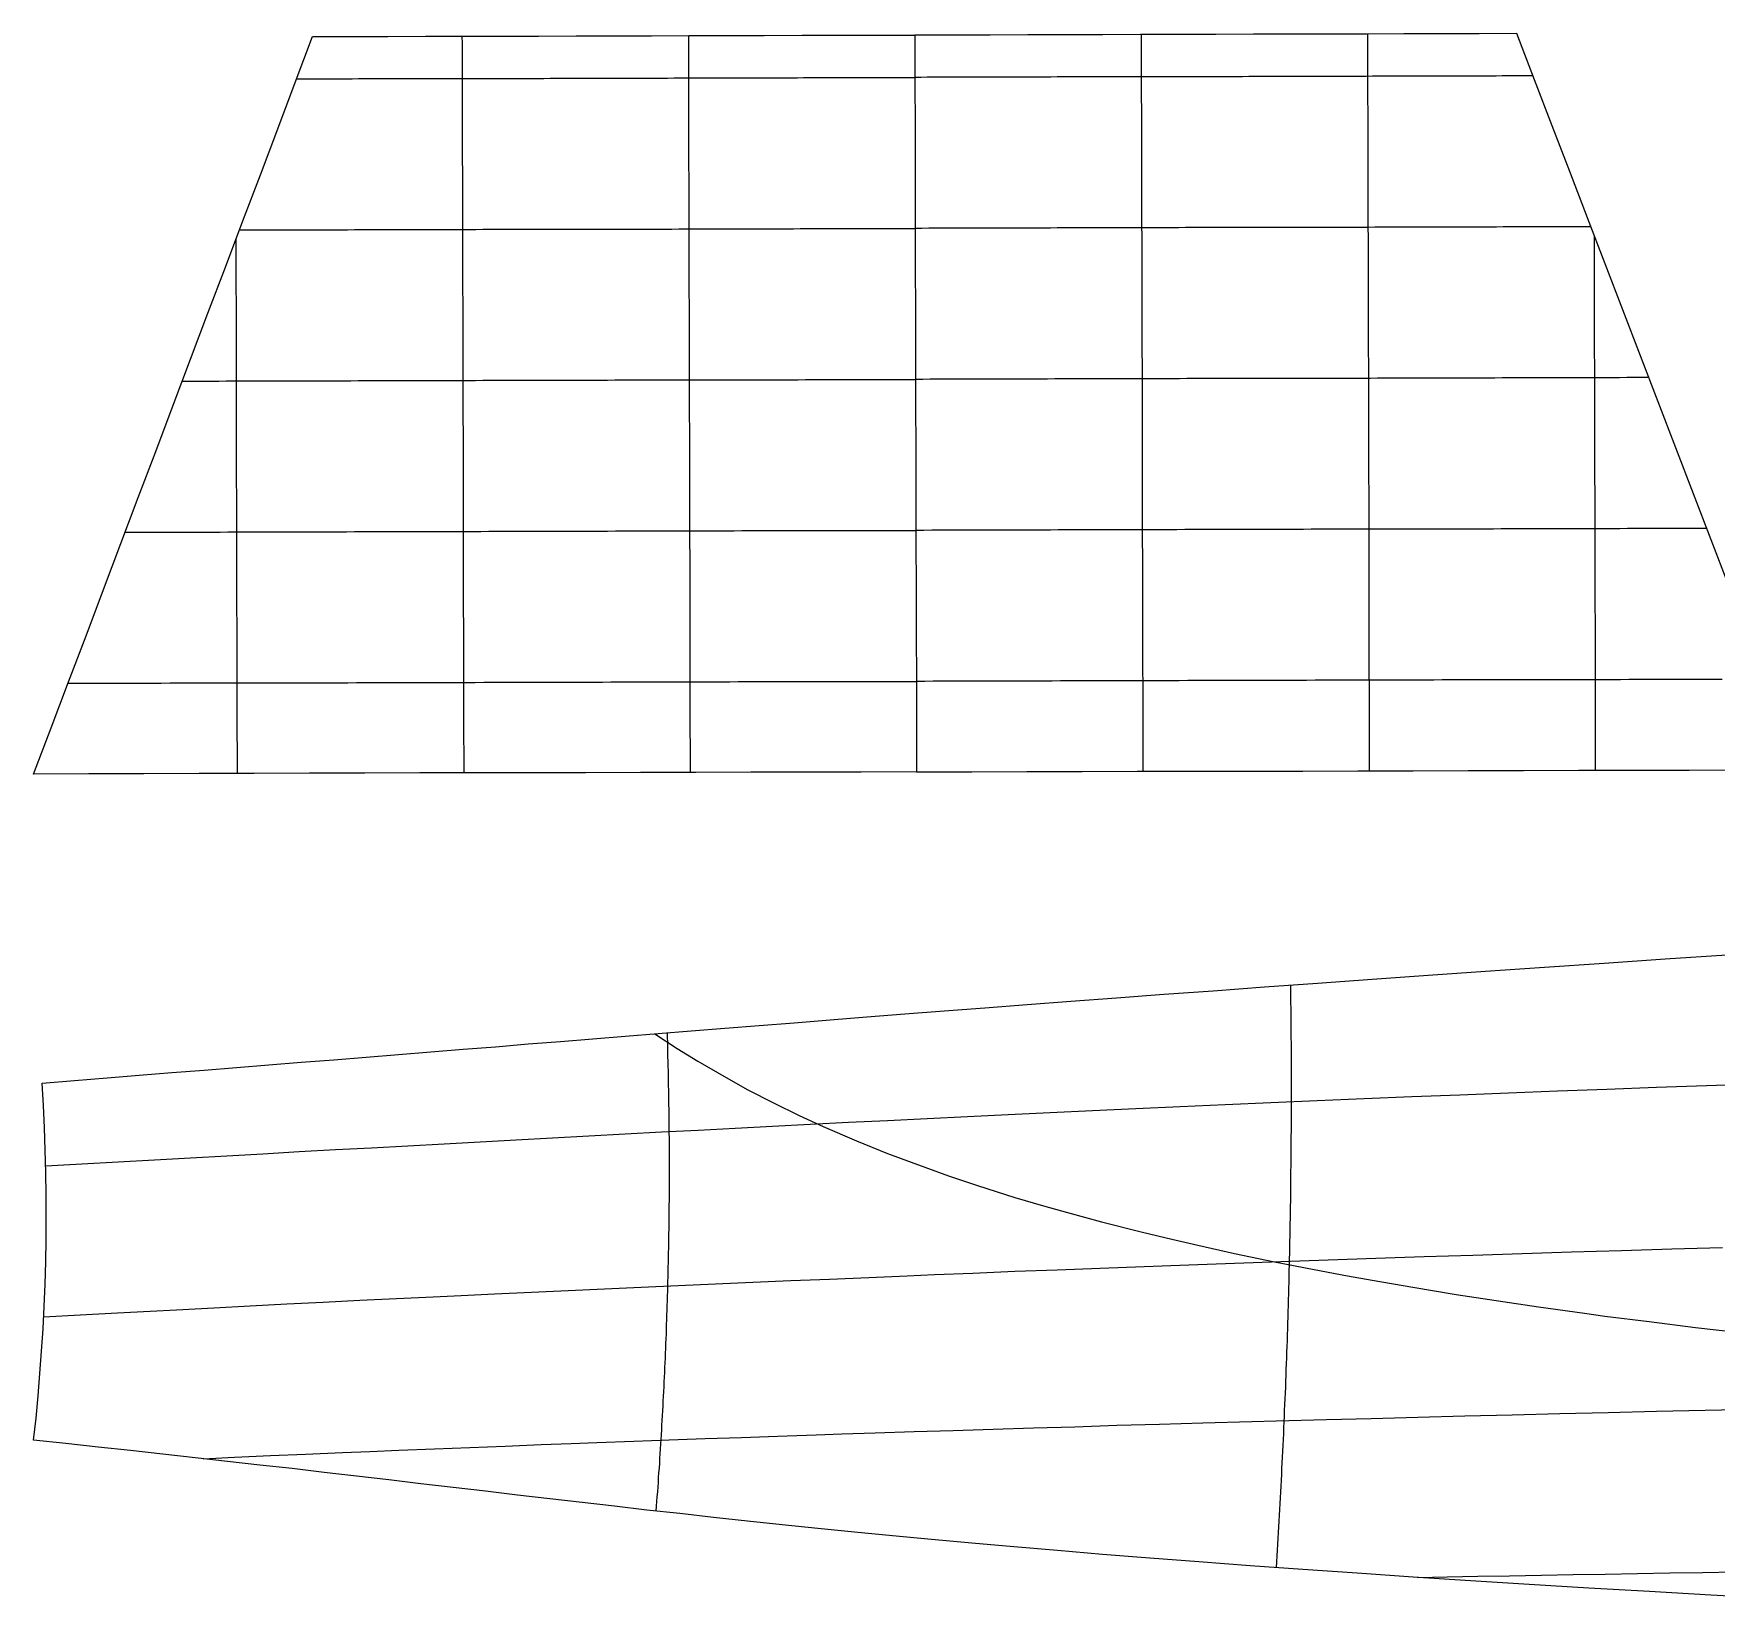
# Model space of a CAD drawing. Extents: x 0 to 10.8, y -3.3 to 3.4.
# Drawn here: x 0 to 1.115, y -3.232 to -2.196 of the extents above; entities that cross this region are included whole.
import ezdxf

# ---------------------------------------------------------------- set-up
doc = ezdxf.new("R2010")
doc.units = 0
doc.header["$MEASUREMENT"] = 0
for name, color, linetype in [('buttocks', 7, 'Continuous'), ('stations', 7, 'Continuous'), ('waterlines', 7, 'Continuous'), ('Стенка кокпита', 7, 'Continuous'), ('Шп.1', 7, 'Continuous')]:
    doc.layers.add(name, color=color, linetype=linetype)

msp = doc.modelspace()

# ---------------------------------------------------------------- linework, layer by layer
at = {"layer": 'buttocks', "color": 135}
for points in [[(0.8838, -2.1963), (0.8838, -2.1975), (0.8838, -2.1997), (0.8839, -2.2032), (0.8839, -2.208), (0.8839, -2.2134), (0.8839, -2.2193), (0.8839, -2.2252), (0.8839, -2.2308), (0.8839, -2.236), (0.8839, -2.2411), (0.884, -2.2461), (0.884, -2.2513), (0.884, -2.2567), (0.884, -2.2625), (0.884, -2.2685), (0.884, -2.2743), (0.884, -2.2797), (0.884, -2.2844), (0.8841, -2.288), (0.8841, -2.2905), (0.8841, -2.2927), (0.8841, -2.2955), (0.8841, -2.2991), (0.8841, -2.3036), (0.8841, -2.3086), (0.8841, -2.314), (0.8841, -2.3195), (0.8841, -2.3249), (0.8842, -2.3303), (0.8842, -2.3355), (0.8842, -2.3407), (0.8842, -2.3458), (0.8842, -2.3507), (0.8842, -2.3556), (0.8842, -2.3605), (0.8842, -2.3656), (0.8843, -2.3709), (0.8843, -2.3767), (0.8843, -2.3829), (0.8843, -2.3895), (0.8843, -2.3958), (0.8843, -2.4014), (0.8843, -2.4059), (0.8843, -2.4085), (0.8843, -2.4095), (0.8844, -2.4115), (0.8844, -2.4155), (0.8844, -2.4208), (0.8844, -2.427), (0.8844, -2.4336), (0.8844, -2.4401), (0.8844, -2.4462), (0.8844, -2.4517), (0.8845, -2.4569), (0.8845, -2.4618), (0.8845, -2.4667), (0.8845, -2.4715), (0.8845, -2.4765), (0.8845, -2.4817), (0.8845, -2.4869), (0.8845, -2.4922), (0.8846, -2.4976), (0.8846, -2.5031), (0.8846, -2.5086), (0.8846, -2.5141), (0.8846, -2.5194), (0.8846, -2.5246), (0.8846, -2.5295), (0.8846, -2.5341), (0.8847, -2.5383), (0.8847, -2.5422), (0.8847, -2.5459), (0.8847, -2.5493), (0.8847, -2.5525), (0.8847, -2.5559), (0.8847, -2.5594), (0.8847, -2.5635), (0.8847, -2.5681), (0.8847, -2.5732), (0.8847, -2.5786), (0.8848, -2.5842), (0.8848, -2.5898), (0.8848, -2.5953), (0.8848, -2.6007), (0.8848, -2.606), (0.8848, -2.6111), (0.8848, -2.6163), (0.8848, -2.6214), (0.8849, -2.6266), (0.8849, -2.6318), (0.8849, -2.637), (0.8849, -2.6423), (0.8849, -2.6476), (0.8849, -2.6528), (0.8849, -2.6581), (0.8849, -2.6633), (0.885, -2.6686), (0.885, -2.6738), (0.885, -2.679), (0.885, -2.6843)], [(0.2838, -2.1977), (0.2838, -2.1989), (0.2839, -2.2011), (0.2839, -2.2047), (0.2839, -2.2094), (0.2839, -2.2149), (0.2839, -2.2207), (0.2839, -2.2266), (0.2839, -2.2322), (0.2839, -2.2374), (0.2839, -2.2425), (0.284, -2.2475), (0.284, -2.2527), (0.284, -2.2581), (0.284, -2.2639), (0.284, -2.2699), (0.284, -2.2757), (0.284, -2.2811), (0.2841, -2.2858), (0.2841, -2.2894), (0.2841, -2.292), (0.2841, -2.2942), (0.2841, -2.2969), (0.2841, -2.3006), (0.2841, -2.305), (0.2841, -2.3101), (0.2841, -2.3154), (0.2841, -2.3209), (0.2841, -2.3263), (0.2842, -2.3317), (0.2842, -2.337), (0.2842, -2.3421), (0.2842, -2.3472), (0.2842, -2.3521), (0.2842, -2.357), (0.2842, -2.3619), (0.2842, -2.367), (0.2843, -2.3723), (0.2843, -2.3781), (0.2843, -2.3844), (0.2843, -2.3909), (0.2843, -2.3972), (0.2843, -2.4029), (0.2843, -2.4073), (0.2843, -2.41), (0.2843, -2.411), (0.2844, -2.413), (0.2844, -2.4169), (0.2844, -2.4222), (0.2844, -2.4284), (0.2844, -2.435), (0.2844, -2.4416), (0.2844, -2.4476), (0.2844, -2.4531), (0.2845, -2.4583), (0.2845, -2.4632), (0.2845, -2.4681), (0.2845, -2.473), (0.2845, -2.478), (0.2845, -2.4831), (0.2845, -2.4883), (0.2845, -2.4936), (0.2846, -2.4991), (0.2846, -2.5045), (0.2846, -2.51), (0.2846, -2.5155), (0.2846, -2.5208), (0.2846, -2.526), (0.2846, -2.5309), (0.2846, -2.5355), (0.2847, -2.5397), (0.2847, -2.5436), (0.2847, -2.5473), (0.2847, -2.5507), (0.2847, -2.554), (0.2847, -2.5573), (0.2847, -2.5609), (0.2847, -2.5649), (0.2847, -2.5695), (0.2847, -2.5746), (0.2847, -2.58), (0.2848, -2.5856), (0.2848, -2.5912), (0.2848, -2.5967), (0.2848, -2.6021), (0.2848, -2.6074), (0.2848, -2.6126), (0.2848, -2.6177), (0.2848, -2.6229), (0.2849, -2.628), (0.2849, -2.6332), (0.2849, -2.6385), (0.2849, -2.6437), (0.2849, -2.649), (0.2849, -2.6542), (0.2849, -2.6595), (0.2849, -2.6647), (0.285, -2.67), (0.285, -2.6752), (0.285, -2.6805), (0.285, -2.6857)], [(0.4338, -2.1973), (0.4338, -2.1985), (0.4338, -2.2005), (0.4339, -2.2037), (0.4339, -2.208), (0.4339, -2.2131), (0.4339, -2.2187), (0.4339, -2.2244), (0.4339, -2.23), (0.4339, -2.2353), (0.4339, -2.2403), (0.434, -2.2453), (0.434, -2.2501), (0.434, -2.2549), (0.434, -2.2598), (0.434, -2.2647), (0.434, -2.2697), (0.434, -2.2747), (0.434, -2.2798), (0.434, -2.2848), (0.4341, -2.2898), (0.4341, -2.2948), (0.4341, -2.2998), (0.4341, -2.3048), (0.4341, -2.3098), (0.4341, -2.3148), (0.4341, -2.3199), (0.4341, -2.325), (0.4342, -2.3301), (0.4342, -2.3351), (0.4342, -2.3401), (0.4342, -2.3451), (0.4342, -2.3499), (0.4342, -2.3546), (0.4342, -2.3593), (0.4342, -2.364), (0.4342, -2.369), (0.4343, -2.3742), (0.4343, -2.3799), (0.4343, -2.386), (0.4343, -2.3922), (0.4343, -2.3982), (0.4343, -2.4034), (0.4343, -2.4074), (0.4343, -2.4097), (0.4343, -2.4106), (0.4344, -2.4126), (0.4344, -2.4163), (0.4344, -2.4213), (0.4344, -2.4272), (0.4344, -2.4335), (0.4344, -2.4398), (0.4344, -2.4456), (0.4344, -2.451), (0.4345, -2.4561), (0.4345, -2.4609), (0.4345, -2.4655), (0.4345, -2.4702), (0.4345, -2.4749), (0.4345, -2.4798), (0.4345, -2.4848), (0.4345, -2.4899), (0.4345, -2.495), (0.4346, -2.5001), (0.4346, -2.5051), (0.4346, -2.5102), (0.4346, -2.5152), (0.4346, -2.5202), (0.4346, -2.5252), (0.4346, -2.5302), (0.4346, -2.5351), (0.4347, -2.5401), (0.4347, -2.5451), (0.4347, -2.5501), (0.4347, -2.5552), (0.4347, -2.5602), (0.4347, -2.5652), (0.4347, -2.5702), (0.4347, -2.5752), (0.4347, -2.5802), (0.4348, -2.5852), (0.4348, -2.5902), (0.4348, -2.5952), (0.4348, -2.6002), (0.4348, -2.6052), (0.4348, -2.6102), (0.4348, -2.6152), (0.4348, -2.6202), (0.4349, -2.6253), (0.4349, -2.6303), (0.4349, -2.6353), (0.4349, -2.6403), (0.4349, -2.6453), (0.4349, -2.6503), (0.4349, -2.6553), (0.4349, -2.6603), (0.435, -2.6653), (0.435, -2.6703), (0.435, -2.6753), (0.435, -2.6803), (0.435, -2.6853)], [(0.7338, -2.1966), (0.7338, -2.1978), (0.7338, -2.1998), (0.7339, -2.203), (0.7339, -2.2073), (0.7339, -2.2124), (0.7339, -2.218), (0.7339, -2.2237), (0.7339, -2.2292), (0.7339, -2.2346), (0.7339, -2.2396), (0.734, -2.2446), (0.734, -2.2494), (0.734, -2.2542), (0.734, -2.2591), (0.734, -2.264), (0.734, -2.269), (0.734, -2.274), (0.734, -2.279), (0.734, -2.2841), (0.7341, -2.2891), (0.7341, -2.2941), (0.7341, -2.2991), (0.7341, -2.3041), (0.7341, -2.3091), (0.7341, -2.3141), (0.7341, -2.3192), (0.7341, -2.3242), (0.7342, -2.3293), (0.7342, -2.3344), (0.7342, -2.3394), (0.7342, -2.3444), (0.7342, -2.3492), (0.7342, -2.3539), (0.7342, -2.3586), (0.7342, -2.3633), (0.7342, -2.3683), (0.7343, -2.3735), (0.7343, -2.3792), (0.7343, -2.3853), (0.7343, -2.3915), (0.7343, -2.3975), (0.7343, -2.4026), (0.7343, -2.4067), (0.7343, -2.409), (0.7343, -2.4099), (0.7344, -2.4119), (0.7344, -2.4156), (0.7344, -2.4206), (0.7344, -2.4265), (0.7344, -2.4328), (0.7344, -2.4391), (0.7344, -2.4449), (0.7344, -2.4503), (0.7345, -2.4553), (0.7345, -2.4601), (0.7345, -2.4648), (0.7345, -2.4695), (0.7345, -2.4742), (0.7345, -2.4791), (0.7345, -2.4841), (0.7345, -2.4892), (0.7345, -2.4943), (0.7346, -2.4994), (0.7346, -2.5044), (0.7346, -2.5095), (0.7346, -2.5145), (0.7346, -2.5195), (0.7346, -2.5245), (0.7346, -2.5294), (0.7346, -2.5344), (0.7347, -2.5394), (0.7347, -2.5444), (0.7347, -2.5494), (0.7347, -2.5544), (0.7347, -2.5595), (0.7347, -2.5645), (0.7347, -2.5695), (0.7347, -2.5745), (0.7347, -2.5795), (0.7348, -2.5845), (0.7348, -2.5895), (0.7348, -2.5945), (0.7348, -2.5995), (0.7348, -2.6045), (0.7348, -2.6095), (0.7348, -2.6145), (0.7348, -2.6195), (0.7349, -2.6245), (0.7349, -2.6295), (0.7349, -2.6346), (0.7349, -2.6396), (0.7349, -2.6446), (0.7349, -2.6496), (0.7349, -2.6546), (0.7349, -2.6596), (0.7349, -2.6646), (0.735, -2.6696), (0.735, -2.6746), (0.735, -2.6796), (0.735, -2.6846)], [(1.035, -2.6839), (1.035, -2.6801), (1.035, -2.6763), (1.035, -2.6724), (1.035, -2.6686), (1.035, -2.6648), (1.0349, -2.6609), (1.0349, -2.6571), (1.0349, -2.6532), (1.0349, -2.6493), (1.0349, -2.6454), (1.0349, -2.6415), (1.0349, -2.6377), (1.0349, -2.6338), (1.0349, -2.63), (1.0349, -2.6262), (1.0349, -2.6225), (1.0348, -2.6189), (1.0348, -2.6153), (1.0348, -2.612), (1.0348, -2.6088), (1.0348, -2.6059), (1.0348, -2.6032), (1.0348, -2.6009), (1.0348, -2.5989), (1.0348, -2.5969), (1.0348, -2.5947), (1.0348, -2.5923), (1.0348, -2.5893), (1.0348, -2.5859), (1.0348, -2.5821), (1.0347, -2.5781), (1.0347, -2.5739), (1.0347, -2.5697), (1.0347, -2.5655), (1.0347, -2.5615), (1.0347, -2.5576), (1.0347, -2.5539), (1.0347, -2.5502), (1.0347, -2.5466), (1.0347, -2.5428), (1.0347, -2.539), (1.0346, -2.535), (1.0346, -2.5307), (1.0346, -2.5262), (1.0346, -2.5215), (1.0346, -2.5169), (1.0346, -2.5125), (1.0346, -2.5085), (1.0346, -2.5051), (1.0346, -2.5024), (1.0346, -2.5006), (1.0346, -2.4996), (1.0346, -2.4985), (1.0346, -2.4966), (1.0345, -2.4938), (1.0345, -2.4904), (1.0345, -2.4864), (1.0345, -2.4822), (1.0345, -2.4777), (1.0345, -2.4733), (1.0345, -2.4691), (1.0345, -2.4652), (1.0345, -2.4615), (1.0345, -2.4578), (1.0345, -2.4542), (1.0344, -2.4506), (1.0344, -2.4467), (1.0344, -2.4427), (1.0344, -2.4383), (1.0344, -2.4335), (1.0344, -2.4287), (1.0344, -2.424), (1.0344, -2.4195), (1.0344, -2.4156), (1.0344, -2.4124), (1.0343, -2.4102), (1.0343, -2.4091), (1.0343, -2.4084), (1.0343, -2.4069), (1.0343, -2.4044), (1.0343, -2.401), (1.0343, -2.3969), (1.0343, -2.3925), (1.0343, -2.3877), (1.0343, -2.3828), (1.0343, -2.3781), (1.0343, -2.3736), (1.0343, -2.3694), (1.0342, -2.3653), (1.0342, -2.3615), (1.0342, -2.3578), (1.0342, -2.3543), (1.0342, -2.3509), (1.0342, -2.3477), (1.0342, -2.3445), (1.0342, -2.3415), (1.0342, -2.3385), (1.0342, -2.3355), (1.0342, -2.3326), (1.0342, -2.3297)], [(0.135, -2.686), (0.135, -2.6822), (0.135, -2.6784), (0.135, -2.6746), (0.135, -2.6707), (0.135, -2.6669), (0.1349, -2.6631), (0.1349, -2.6592), (0.1349, -2.6553), (0.1349, -2.6514), (0.1349, -2.6476), (0.1349, -2.6437), (0.1349, -2.6398), (0.1349, -2.6359), (0.1349, -2.6321), (0.1349, -2.6284), (0.1349, -2.6246), (0.1348, -2.621), (0.1348, -2.6175), (0.1348, -2.6141), (0.1348, -2.6109), (0.1348, -2.608), (0.1348, -2.6054), (0.1348, -2.6031), (0.1348, -2.601), (0.1348, -2.599), (0.1348, -2.5969), (0.1348, -2.5944), (0.1348, -2.5914), (0.1348, -2.588), (0.1348, -2.5842), (0.1347, -2.5802), (0.1347, -2.5761), (0.1347, -2.5719), (0.1347, -2.5677), (0.1347, -2.5636), (0.1347, -2.5597), (0.1347, -2.556), (0.1347, -2.5523), (0.1347, -2.5487), (0.1347, -2.545), (0.1347, -2.5411), (0.1346, -2.5371), (0.1346, -2.5328), (0.1346, -2.5283), (0.1346, -2.5236), (0.1346, -2.519), (0.1346, -2.5146), (0.1346, -2.5106), (0.1346, -2.5072), (0.1346, -2.5045), (0.1346, -2.5027), (0.1346, -2.5017), (0.1346, -2.5006), (0.1346, -2.4987), (0.1345, -2.496), (0.1345, -2.4925), (0.1345, -2.4886), (0.1345, -2.4843), (0.1345, -2.4799), (0.1345, -2.4755), (0.1345, -2.4713), (0.1345, -2.4673), (0.1345, -2.4636), (0.1345, -2.46), (0.1345, -2.4564), (0.1344, -2.4527), (0.1344, -2.4489), (0.1344, -2.4448), (0.1344, -2.4404), (0.1344, -2.4357), (0.1344, -2.4308), (0.1344, -2.4261), (0.1344, -2.4217), (0.1344, -2.4178), (0.1344, -2.4146), (0.1344, -2.4123), (0.1343, -2.4112), (0.1343, -2.4106), (0.1343, -2.409), (0.1343, -2.4065), (0.1343, -2.4031), (0.1343, -2.3991), (0.1343, -2.3946), (0.1343, -2.3898), (0.1343, -2.385), (0.1343, -2.3802), (0.1343, -2.3757), (0.1343, -2.3715), (0.1342, -2.3674), (0.1342, -2.3636), (0.1342, -2.3599), (0.1342, -2.3564), (0.1342, -2.3531), (0.1342, -2.3498), (0.1342, -2.3467), (0.1342, -2.3436), (0.1342, -2.3406), (0.1342, -2.3377), (0.1342, -2.3347), (0.1342, -2.3318)], [(0.4116, -2.8584), (0.4265, -2.8681), (0.4401, -2.8766), (0.4588, -2.8875), (0.4733, -2.8955), (0.4903, -2.9042), (0.5072, -2.9125), (0.5232, -2.9199), (0.5452, -2.9294), (0.5657, -2.9377), (0.5904, -2.9469), (0.6061, -2.9525), (0.6255, -2.959), (0.6502, -2.9668), (0.6692, -2.9724), (0.6851, -2.9769), (0.7076, -2.983), (0.7347, -2.9898), (0.7541, -2.9945), (0.7714, -2.9985), (0.7957, -3.0039), (0.8223, -3.0094), (0.8485, -3.0146), (0.8706, -3.0187), (0.887, -3.0217), (0.9138, -3.0264), (0.9426, -3.0311), (0.969, -3.0352), (0.9972, -3.0394), (1.0276, -3.0436), (1.0411, -3.0454), (1.0704, -3.0491), (1.1012, -3.0529), (1.1286, -3.056)]]:
    msp.add_lwpolyline(points, dxfattribs=at)
at = {"layer": 'stations', "color": 135}
for points in [[(0.8328, -2.8262), (0.8329, -2.83), (0.8329, -2.8339), (0.8329, -2.8377), (0.833, -2.8416), (0.833, -2.8455), (0.8331, -2.8493), (0.8331, -2.8532), (0.8331, -2.857), (0.8331, -2.8609), (0.8332, -2.8648), (0.8332, -2.8686), (0.8332, -2.8725), (0.8332, -2.8763), (0.8332, -2.8802), (0.8332, -2.8841), (0.8332, -2.8879), (0.8332, -2.8918), (0.8332, -2.8956), (0.8332, -2.8995), (0.8332, -2.9034), (0.8332, -2.9072), (0.8332, -2.9111), (0.8332, -2.9149), (0.8332, -2.9188), (0.8332, -2.9227), (0.8331, -2.9265), (0.8331, -2.9304), (0.8331, -2.9342), (0.8331, -2.9381), (0.833, -2.942), (0.833, -2.9458), (0.8329, -2.9497), (0.8329, -2.9536), (0.8328, -2.9574), (0.8328, -2.9613), (0.8327, -2.9651), (0.8327, -2.969), (0.8326, -2.9729), (0.8326, -2.9767), (0.8325, -2.9806), (0.8324, -2.9844), (0.8324, -2.9883), (0.8323, -2.9922), (0.8322, -2.996), (0.8321, -2.9999), (0.8321, -3.0037), (0.832, -3.0076), (0.8319, -3.0115), (0.8318, -3.0153), (0.8317, -3.0192), (0.8316, -3.023), (0.8315, -3.0269), (0.8314, -3.0308), (0.8313, -3.0346), (0.8312, -3.0385), (0.8311, -3.0423), (0.831, -3.0462), (0.8308, -3.05), (0.8307, -3.0539), (0.8306, -3.0578), (0.8305, -3.0616), (0.8303, -3.0655), (0.8302, -3.0693), (0.8301, -3.0732), (0.8299, -3.0771), (0.8298, -3.0809), (0.8297, -3.0848), (0.8295, -3.0886), (0.8294, -3.0925), (0.8292, -3.0963), (0.8291, -3.1002), (0.8289, -3.1041), (0.8287, -3.1079), (0.8286, -3.1118), (0.8284, -3.1156), (0.8282, -3.1195), (0.8281, -3.1233), (0.8279, -3.1272), (0.8277, -3.1311), (0.8275, -3.1349), (0.8273, -3.1388), (0.8271, -3.1426), (0.8269, -3.1465), (0.8268, -3.1503), (0.8266, -3.1542), (0.8264, -3.158), (0.8261, -3.1619), (0.8259, -3.1658), (0.8257, -3.1696), (0.8255, -3.1735), (0.8253, -3.1773), (0.8251, -3.1812), (0.8249, -3.185), (0.8246, -3.1889), (0.8244, -3.1927), (0.8242, -3.1966), (0.8239, -3.2004), (0.8237, -3.2043), (0.8235, -3.2082), (0.8232, -3.212)], [(0.4197, -2.8578), (0.4198, -2.861), (0.4199, -2.8641), (0.42, -2.8673), (0.4201, -2.8705), (0.4201, -2.8736), (0.4202, -2.8768), (0.4203, -2.88), (0.4204, -2.8831), (0.4204, -2.8863), (0.4205, -2.8895), (0.4205, -2.8927), (0.4206, -2.8958), (0.4207, -2.899), (0.4207, -2.9022), (0.4207, -2.9053), (0.4208, -2.9085), (0.4208, -2.9117), (0.4209, -2.9148), (0.4209, -2.918), (0.4209, -2.9212), (0.4209, -2.9243), (0.421, -2.9275), (0.421, -2.9307), (0.421, -2.9339), (0.421, -2.937), (0.421, -2.9402), (0.421, -2.9434), (0.421, -2.9465), (0.421, -2.9497), (0.421, -2.9529), (0.421, -2.956), (0.421, -2.9592), (0.421, -2.9624), (0.421, -2.9656), (0.421, -2.9687), (0.4209, -2.9719), (0.4209, -2.9751), (0.4209, -2.9782), (0.4208, -2.9814), (0.4208, -2.9846), (0.4208, -2.9877), (0.4207, -2.9909), (0.4207, -2.9941), (0.4206, -2.9973), (0.4206, -3.0004), (0.4205, -3.0036), (0.4204, -3.0068), (0.4204, -3.0099), (0.4203, -3.0131), (0.4202, -3.0163), (0.4202, -3.0194), (0.4201, -3.0226), (0.42, -3.0258), (0.4199, -3.0289), (0.4198, -3.0321), (0.4197, -3.0353), (0.4196, -3.0385), (0.4195, -3.0416), (0.4194, -3.0448), (0.4193, -3.048), (0.4192, -3.0511), (0.4191, -3.0543), (0.419, -3.0575), (0.4189, -3.0606), (0.4187, -3.0638), (0.4186, -3.067), (0.4185, -3.0701), (0.4184, -3.0733), (0.4182, -3.0765), (0.4181, -3.0796), (0.4179, -3.0828), (0.4178, -3.086), (0.4176, -3.0891), (0.4175, -3.0923), (0.4173, -3.0955), (0.4172, -3.0986), (0.417, -3.1018), (0.4168, -3.105), (0.4167, -3.1081), (0.4165, -3.1113), (0.4163, -3.1145), (0.4161, -3.1176), (0.416, -3.1208), (0.4158, -3.124), (0.4156, -3.1271), (0.4154, -3.1303), (0.4152, -3.1334), (0.415, -3.1366), (0.4148, -3.1398), (0.4146, -3.1429), (0.4144, -3.1461), (0.4141, -3.1493), (0.4139, -3.1524), (0.4137, -3.1556), (0.4135, -3.1587), (0.4133, -3.1619), (0.413, -3.1651), (0.4128, -3.1682), (0.4125, -3.1714), (0.4123, -3.1746)]]:
    msp.add_lwpolyline(points, dxfattribs=at)
at = {"layer": 'waterlines', "color": 135}
for points in [[(0.1742, -2.2259), (0.1783, -2.2259), (0.1824, -2.2259), (0.1865, -2.2259), (0.1906, -2.2259), (0.1947, -2.2259), (0.1988, -2.2259), (0.2029, -2.2259), (0.207, -2.2259), (0.2111, -2.2259), (0.2152, -2.2258), (0.2193, -2.2258), (0.2234, -2.2258), (0.2275, -2.2258), (0.2316, -2.2258), (0.2357, -2.2258), (0.2398, -2.2258), (0.2439, -2.2258), (0.248, -2.2258), (0.2521, -2.2258), (0.2562, -2.2257), (0.2603, -2.2257), (0.2644, -2.2257), (0.2685, -2.2257), (0.2726, -2.2257), (0.2767, -2.2257), (0.2808, -2.2257), (0.2848, -2.2257), (0.2889, -2.2257), (0.293, -2.2257), (0.2971, -2.2256), (0.3012, -2.2256), (0.3053, -2.2256), (0.3094, -2.2256), (0.3135, -2.2256), (0.3176, -2.2256), (0.3217, -2.2256), (0.3258, -2.2256), (0.3299, -2.2256), (0.334, -2.2256), (0.3381, -2.2256), (0.3422, -2.2255), (0.3463, -2.2255), (0.3504, -2.2255), (0.3545, -2.2255), (0.3586, -2.2255), (0.3627, -2.2255), (0.3668, -2.2255), (0.3709, -2.2255), (0.375, -2.2255), (0.3791, -2.2255), (0.3832, -2.2254), (0.3873, -2.2254), (0.3914, -2.2254), (0.3955, -2.2254), (0.3996, -2.2254), (0.4037, -2.2254), (0.4077, -2.2254), (0.4118, -2.2254), (0.4159, -2.2254), (0.42, -2.2254), (0.4241, -2.2253), (0.4282, -2.2253), (0.4323, -2.2253), (0.4364, -2.2253), (0.4405, -2.2253), (0.4446, -2.2253), (0.4487, -2.2253), (0.4528, -2.2253), (0.4569, -2.2253), (0.461, -2.2253), (0.4651, -2.2252), (0.4692, -2.2252), (0.4733, -2.2252), (0.4774, -2.2252), (0.4815, -2.2252), (0.4856, -2.2252), (0.4897, -2.2252), (0.4938, -2.2252), (0.4979, -2.2252), (0.502, -2.2252), (0.5061, -2.2252), (0.5102, -2.2251), (0.5143, -2.2251), (0.5184, -2.2251), (0.5225, -2.2251), (0.5266, -2.2251), (0.5307, -2.2251), (0.5347, -2.2251), (0.5388, -2.2251), (0.5429, -2.2251), (0.547, -2.2251), (0.5511, -2.225), (0.5552, -2.225), (0.5593, -2.225), (0.5634, -2.225), (0.5675, -2.225), (0.5716, -2.225), (0.5757, -2.225), (0.5798, -2.225), (0.5839, -2.225)], [(0.9936, -2.224), (0.9895, -2.224), (0.9854, -2.224), (0.9813, -2.224), (0.9772, -2.224), (0.9731, -2.224), (0.969, -2.2241), (0.9649, -2.2241), (0.9608, -2.2241), (0.9567, -2.2241), (0.9526, -2.2241), (0.9485, -2.2241), (0.9444, -2.2241), (0.9403, -2.2241), (0.9362, -2.2241), (0.9321, -2.2241), (0.928, -2.2242), (0.9239, -2.2242), (0.9198, -2.2242), (0.9157, -2.2242), (0.9116, -2.2242), (0.9075, -2.2242), (0.9035, -2.2242), (0.8994, -2.2242), (0.8953, -2.2242), (0.8912, -2.2242), (0.8871, -2.2242), (0.883, -2.2243), (0.8789, -2.2243), (0.8748, -2.2243), (0.8707, -2.2243), (0.8666, -2.2243), (0.8625, -2.2243), (0.8584, -2.2243), (0.8543, -2.2243), (0.8502, -2.2243), (0.8461, -2.2243), (0.842, -2.2244), (0.8379, -2.2244), (0.8338, -2.2244), (0.8297, -2.2244), (0.8256, -2.2244), (0.8215, -2.2244), (0.8174, -2.2244), (0.8133, -2.2244), (0.8092, -2.2244), (0.8051, -2.2244), (0.801, -2.2245), (0.7969, -2.2245), (0.7928, -2.2245), (0.7887, -2.2245), (0.7846, -2.2245), (0.7805, -2.2245), (0.7765, -2.2245), (0.7724, -2.2245), (0.7683, -2.2245), (0.7642, -2.2245), (0.7601, -2.2246), (0.756, -2.2246), (0.7519, -2.2246), (0.7478, -2.2246), (0.7437, -2.2246), (0.7396, -2.2246), (0.7355, -2.2246), (0.7314, -2.2246), (0.7273, -2.2246), (0.7232, -2.2246), (0.7191, -2.2246), (0.715, -2.2247), (0.7109, -2.2247), (0.7068, -2.2247), (0.7027, -2.2247), (0.6986, -2.2247), (0.6945, -2.2247), (0.6904, -2.2247), (0.6863, -2.2247), (0.6822, -2.2247), (0.6781, -2.2247), (0.674, -2.2248), (0.6699, -2.2248), (0.6658, -2.2248), (0.6617, -2.2248), (0.6576, -2.2248), (0.6536, -2.2248), (0.6495, -2.2248), (0.6454, -2.2248), (0.6413, -2.2248), (0.6372, -2.2248), (0.6331, -2.2249), (0.629, -2.2249), (0.6249, -2.2249), (0.6208, -2.2249), (0.6167, -2.2249), (0.6126, -2.2249), (0.6085, -2.2249), (0.6044, -2.2249), (0.6003, -2.2249), (0.5962, -2.2249), (0.5921, -2.2249), (0.588, -2.225), (0.5839, -2.225)], [(0.1364, -2.326), (0.1408, -2.326), (0.1453, -2.326), (0.1498, -2.326), (0.1543, -2.326), (0.1587, -2.326), (0.1632, -2.326), (0.1677, -2.326), (0.1722, -2.3259), (0.1767, -2.3259), (0.1811, -2.3259), (0.1856, -2.3259), (0.1901, -2.3259), (0.1946, -2.3259), (0.199, -2.3259), (0.2035, -2.3259), (0.208, -2.3259), (0.2125, -2.3258), (0.217, -2.3258), (0.2214, -2.3258), (0.2259, -2.3258), (0.2304, -2.3258), (0.2349, -2.3258), (0.2393, -2.3258), (0.2438, -2.3258), (0.2483, -2.3258), (0.2528, -2.3258), (0.2573, -2.3257), (0.2617, -2.3257), (0.2662, -2.3257), (0.2707, -2.3257), (0.2752, -2.3257), (0.2796, -2.3257), (0.2841, -2.3257), (0.2886, -2.3257), (0.2931, -2.3257), (0.2976, -2.3256), (0.302, -2.3256), (0.3065, -2.3256), (0.311, -2.3256), (0.3155, -2.3256), (0.32, -2.3256), (0.3244, -2.3256), (0.3289, -2.3256), (0.3334, -2.3256), (0.3379, -2.3256), (0.3423, -2.3255), (0.3468, -2.3255), (0.3513, -2.3255), (0.3558, -2.3255), (0.3603, -2.3255), (0.3647, -2.3255), (0.3692, -2.3255), (0.3737, -2.3255), (0.3782, -2.3255), (0.3826, -2.3254), (0.3871, -2.3254), (0.3916, -2.3254), (0.3961, -2.3254), (0.4006, -2.3254), (0.405, -2.3254), (0.4095, -2.3254), (0.414, -2.3254), (0.4185, -2.3254), (0.4229, -2.3254), (0.4274, -2.3253), (0.4319, -2.3253), (0.4364, -2.3253), (0.4409, -2.3253), (0.4453, -2.3253), (0.4498, -2.3253), (0.4543, -2.3253), (0.4588, -2.3253), (0.4632, -2.3253), (0.4677, -2.3252), (0.4722, -2.3252), (0.4767, -2.3252), (0.4812, -2.3252), (0.4856, -2.3252), (0.4901, -2.3252), (0.4946, -2.3252), (0.4991, -2.3252), (0.5035, -2.3252), (0.508, -2.3251), (0.5125, -2.3251), (0.517, -2.3251), (0.5215, -2.3251), (0.5259, -2.3251), (0.5304, -2.3251), (0.5349, -2.3251), (0.5394, -2.3251), (0.5438, -2.3251), (0.5483, -2.3251), (0.5528, -2.325), (0.5573, -2.325), (0.5618, -2.325), (0.5662, -2.325), (0.5707, -2.325), (0.5752, -2.325), (0.5797, -2.325), (0.5841, -2.325)], [(1.0319, -2.3239), (1.0275, -2.3239), (1.023, -2.3239), (1.0185, -2.3239), (1.014, -2.3239), (1.0095, -2.324), (1.0051, -2.324), (1.0006, -2.324), (0.9961, -2.324), (0.9916, -2.324), (0.9872, -2.324), (0.9827, -2.324), (0.9782, -2.324), (0.9737, -2.324), (0.9692, -2.3241), (0.9648, -2.3241), (0.9603, -2.3241), (0.9558, -2.3241), (0.9513, -2.3241), (0.9469, -2.3241), (0.9424, -2.3241), (0.9379, -2.3241), (0.9334, -2.3241), (0.9289, -2.3242), (0.9245, -2.3242), (0.92, -2.3242), (0.9155, -2.3242), (0.911, -2.3242), (0.9066, -2.3242), (0.9021, -2.3242), (0.8976, -2.3242), (0.8931, -2.3242), (0.8886, -2.3242), (0.8842, -2.3243), (0.8797, -2.3243), (0.8752, -2.3243), (0.8707, -2.3243), (0.8663, -2.3243), (0.8618, -2.3243), (0.8573, -2.3243), (0.8528, -2.3243), (0.8483, -2.3243), (0.8439, -2.3244), (0.8394, -2.3244), (0.8349, -2.3244), (0.8304, -2.3244), (0.8259, -2.3244), (0.8215, -2.3244), (0.817, -2.3244), (0.8125, -2.3244), (0.808, -2.3244), (0.8036, -2.3244), (0.7991, -2.3245), (0.7946, -2.3245), (0.7901, -2.3245), (0.7856, -2.3245), (0.7812, -2.3245), (0.7767, -2.3245), (0.7722, -2.3245), (0.7677, -2.3245), (0.7633, -2.3245), (0.7588, -2.3246), (0.7543, -2.3246), (0.7498, -2.3246), (0.7453, -2.3246), (0.7409, -2.3246), (0.7364, -2.3246), (0.7319, -2.3246), (0.7274, -2.3246), (0.723, -2.3246), (0.7185, -2.3246), (0.714, -2.3247), (0.7095, -2.3247), (0.705, -2.3247), (0.7006, -2.3247), (0.6961, -2.3247), (0.6916, -2.3247), (0.6871, -2.3247), (0.6827, -2.3247), (0.6782, -2.3247), (0.6737, -2.3248), (0.6692, -2.3248), (0.6647, -2.3248), (0.6603, -2.3248), (0.6558, -2.3248), (0.6513, -2.3248), (0.6468, -2.3248), (0.6424, -2.3248), (0.6379, -2.3248), (0.6334, -2.3249), (0.6289, -2.3249), (0.6244, -2.3249), (0.62, -2.3249), (0.6155, -2.3249), (0.611, -2.3249), (0.6065, -2.3249), (0.6021, -2.3249), (0.5976, -2.3249), (0.5931, -2.3249), (0.5886, -2.325), (0.5841, -2.325)], [(0.0985, -2.4261), (0.1033, -2.4261), (0.1082, -2.4261), (0.1131, -2.4261), (0.1179, -2.4261), (0.1228, -2.4261), (0.1276, -2.426), (0.1325, -2.426), (0.1374, -2.426), (0.1422, -2.426), (0.1471, -2.426), (0.1519, -2.426), (0.1568, -2.426), (0.1616, -2.426), (0.1665, -2.426), (0.1714, -2.4259), (0.1762, -2.4259), (0.1811, -2.4259), (0.1859, -2.4259), (0.1908, -2.4259), (0.1957, -2.4259), (0.2005, -2.4259), (0.2054, -2.4259), (0.2102, -2.4259), (0.2151, -2.4258), (0.22, -2.4258), (0.2248, -2.4258), (0.2297, -2.4258), (0.2345, -2.4258), (0.2394, -2.4258), (0.2443, -2.4258), (0.2491, -2.4258), (0.254, -2.4258), (0.2588, -2.4257), (0.2637, -2.4257), (0.2685, -2.4257), (0.2734, -2.4257), (0.2783, -2.4257), (0.2831, -2.4257), (0.288, -2.4257), (0.2928, -2.4257), (0.2977, -2.4256), (0.3026, -2.4256), (0.3074, -2.4256), (0.3123, -2.4256), (0.3171, -2.4256), (0.322, -2.4256), (0.3269, -2.4256), (0.3317, -2.4256), (0.3366, -2.4256), (0.3414, -2.4255), (0.3463, -2.4255), (0.3511, -2.4255), (0.356, -2.4255), (0.3609, -2.4255), (0.3657, -2.4255), (0.3706, -2.4255), (0.3754, -2.4255), (0.3803, -2.4255), (0.3852, -2.4254), (0.39, -2.4254), (0.3949, -2.4254), (0.3997, -2.4254), (0.4046, -2.4254), (0.4095, -2.4254), (0.4143, -2.4254), (0.4192, -2.4254), (0.424, -2.4253), (0.4289, -2.4253), (0.4338, -2.4253), (0.4386, -2.4253), (0.4435, -2.4253), (0.4483, -2.4253), (0.4532, -2.4253), (0.458, -2.4253), (0.4629, -2.4253), (0.4678, -2.4252), (0.4726, -2.4252), (0.4775, -2.4252), (0.4823, -2.4252), (0.4872, -2.4252), (0.4921, -2.4252), (0.4969, -2.4252), (0.5018, -2.4252), (0.5066, -2.4252), (0.5115, -2.4251), (0.5164, -2.4251), (0.5212, -2.4251), (0.5261, -2.4251), (0.5309, -2.4251), (0.5358, -2.4251), (0.5407, -2.4251), (0.5455, -2.4251), (0.5504, -2.425), (0.5552, -2.425), (0.5601, -2.425), (0.5649, -2.425), (0.5698, -2.425), (0.5747, -2.425), (0.5795, -2.425), (0.5844, -2.425)], [(1.0703, -2.4238), (1.0654, -2.4238), (1.0606, -2.4238), (1.0557, -2.4238), (1.0508, -2.4239), (1.046, -2.4239), (1.0411, -2.4239), (1.0363, -2.4239), (1.0314, -2.4239), (1.0266, -2.4239), (1.0217, -2.4239), (1.0168, -2.4239), (1.012, -2.424), (1.0071, -2.424), (1.0023, -2.424), (0.9974, -2.424), (0.9925, -2.424), (0.9877, -2.424), (0.9828, -2.424), (0.978, -2.424), (0.9731, -2.424), (0.9682, -2.4241), (0.9634, -2.4241), (0.9585, -2.4241), (0.9537, -2.4241), (0.9488, -2.4241), (0.9439, -2.4241), (0.9391, -2.4241), (0.9342, -2.4241), (0.9294, -2.4241), (0.9245, -2.4242), (0.9197, -2.4242), (0.9148, -2.4242), (0.9099, -2.4242), (0.9051, -2.4242), (0.9002, -2.4242), (0.8954, -2.4242), (0.8905, -2.4242), (0.8856, -2.4243), (0.8808, -2.4243), (0.8759, -2.4243), (0.8711, -2.4243), (0.8662, -2.4243), (0.8613, -2.4243), (0.8565, -2.4243), (0.8516, -2.4243), (0.8468, -2.4243), (0.8419, -2.4244), (0.837, -2.4244), (0.8322, -2.4244), (0.8273, -2.4244), (0.8225, -2.4244), (0.8176, -2.4244), (0.8128, -2.4244), (0.8079, -2.4244), (0.803, -2.4244), (0.7982, -2.4245), (0.7933, -2.4245), (0.7885, -2.4245), (0.7836, -2.4245), (0.7787, -2.4245), (0.7739, -2.4245), (0.769, -2.4245), (0.7642, -2.4245), (0.7593, -2.4246), (0.7544, -2.4246), (0.7496, -2.4246), (0.7447, -2.4246), (0.7399, -2.4246), (0.735, -2.4246), (0.7302, -2.4246), (0.7253, -2.4246), (0.7204, -2.4246), (0.7156, -2.4247), (0.7107, -2.4247), (0.7059, -2.4247), (0.701, -2.4247), (0.6961, -2.4247), (0.6913, -2.4247), (0.6864, -2.4247), (0.6816, -2.4247), (0.6767, -2.4247), (0.6718, -2.4248), (0.667, -2.4248), (0.6621, -2.4248), (0.6573, -2.4248), (0.6524, -2.4248), (0.6475, -2.4248), (0.6427, -2.4248), (0.6378, -2.4248), (0.633, -2.4249), (0.6281, -2.4249), (0.6233, -2.4249), (0.6184, -2.4249), (0.6135, -2.4249), (0.6087, -2.4249), (0.6038, -2.4249), (0.599, -2.4249), (0.5941, -2.4249), (0.5892, -2.425), (0.5844, -2.425)], [(0.0606, -2.5262), (0.0658, -2.5262), (0.0711, -2.5262), (0.0763, -2.5262), (0.0816, -2.5262), (0.0868, -2.5261), (0.092, -2.5261), (0.0973, -2.5261), (0.1025, -2.5261), (0.1078, -2.5261), (0.113, -2.5261), (0.1182, -2.5261), (0.1235, -2.5261), (0.1287, -2.526), (0.134, -2.526), (0.1392, -2.526), (0.1444, -2.526), (0.1497, -2.526), (0.1549, -2.526), (0.1602, -2.526), (0.1654, -2.526), (0.1706, -2.5259), (0.1759, -2.5259), (0.1811, -2.5259), (0.1864, -2.5259), (0.1916, -2.5259), (0.1968, -2.5259), (0.2021, -2.5259), (0.2073, -2.5259), (0.2126, -2.5258), (0.2178, -2.5258), (0.223, -2.5258), (0.2283, -2.5258), (0.2335, -2.5258), (0.2388, -2.5258), (0.244, -2.5258), (0.2492, -2.5258), (0.2545, -2.5257), (0.2597, -2.5257), (0.265, -2.5257), (0.2702, -2.5257), (0.2754, -2.5257), (0.2807, -2.5257), (0.2859, -2.5257), (0.2912, -2.5257), (0.2964, -2.5257), (0.3017, -2.5256), (0.3069, -2.5256), (0.3121, -2.5256), (0.3174, -2.5256), (0.3226, -2.5256), (0.3279, -2.5256), (0.3331, -2.5256), (0.3383, -2.5256), (0.3436, -2.5255), (0.3488, -2.5255), (0.3541, -2.5255), (0.3593, -2.5255), (0.3645, -2.5255), (0.3698, -2.5255), (0.375, -2.5255), (0.3803, -2.5255), (0.3855, -2.5254), (0.3907, -2.5254), (0.396, -2.5254), (0.4012, -2.5254), (0.4065, -2.5254), (0.4117, -2.5254), (0.4169, -2.5254), (0.4222, -2.5254), (0.4274, -2.5253), (0.4327, -2.5253), (0.4379, -2.5253), (0.4431, -2.5253), (0.4484, -2.5253), (0.4536, -2.5253), (0.4589, -2.5253), (0.4641, -2.5253), (0.4693, -2.5252), (0.4746, -2.5252), (0.4798, -2.5252), (0.4851, -2.5252), (0.4903, -2.5252), (0.4955, -2.5252), (0.5008, -2.5252), (0.506, -2.5252), (0.5113, -2.5251), (0.5165, -2.5251), (0.5217, -2.5251), (0.527, -2.5251), (0.5322, -2.5251), (0.5375, -2.5251), (0.5427, -2.5251), (0.5479, -2.5251), (0.5532, -2.525), (0.5584, -2.525), (0.5637, -2.525), (0.5689, -2.525), (0.5741, -2.525), (0.5794, -2.525), (0.5846, -2.525)], [(1.1086, -2.5237), (1.1034, -2.5237), (1.0982, -2.5237), (1.0929, -2.5238), (1.0877, -2.5238), (1.0824, -2.5238), (1.0772, -2.5238), (1.072, -2.5238), (1.0667, -2.5238), (1.0615, -2.5238), (1.0562, -2.5238), (1.051, -2.5239), (1.0458, -2.5239), (1.0405, -2.5239), (1.0353, -2.5239), (1.03, -2.5239), (1.0248, -2.5239), (1.0196, -2.5239), (1.0143, -2.5239), (1.0091, -2.524), (1.0038, -2.524), (0.9986, -2.524), (0.9934, -2.524), (0.9881, -2.524), (0.9829, -2.524), (0.9776, -2.524), (0.9724, -2.524), (0.9672, -2.5241), (0.9619, -2.5241), (0.9567, -2.5241), (0.9514, -2.5241), (0.9462, -2.5241), (0.9409, -2.5241), (0.9357, -2.5241), (0.9305, -2.5241), (0.9252, -2.5242), (0.92, -2.5242), (0.9147, -2.5242), (0.9095, -2.5242), (0.9043, -2.5242), (0.899, -2.5242), (0.8938, -2.5242), (0.8885, -2.5242), (0.8833, -2.5243), (0.8781, -2.5243), (0.8728, -2.5243), (0.8676, -2.5243), (0.8623, -2.5243), (0.8571, -2.5243), (0.8519, -2.5243), (0.8466, -2.5243), (0.8414, -2.5244), (0.8361, -2.5244), (0.8309, -2.5244), (0.8257, -2.5244), (0.8204, -2.5244), (0.8152, -2.5244), (0.8099, -2.5244), (0.8047, -2.5244), (0.7995, -2.5245), (0.7942, -2.5245), (0.789, -2.5245), (0.7837, -2.5245), (0.7785, -2.5245), (0.7733, -2.5245), (0.768, -2.5245), (0.7628, -2.5245), (0.7575, -2.5246), (0.7523, -2.5246), (0.7471, -2.5246), (0.7418, -2.5246), (0.7366, -2.5246), (0.7313, -2.5246), (0.7261, -2.5246), (0.7209, -2.5246), (0.7156, -2.5247), (0.7104, -2.5247), (0.7051, -2.5247), (0.6999, -2.5247), (0.6947, -2.5247), (0.6894, -2.5247), (0.6842, -2.5247), (0.6789, -2.5247), (0.6737, -2.5248), (0.6685, -2.5248), (0.6632, -2.5248), (0.658, -2.5248), (0.6527, -2.5248), (0.6475, -2.5248), (0.6423, -2.5248), (0.637, -2.5248), (0.6318, -2.5249), (0.6265, -2.5249), (0.6213, -2.5249), (0.6161, -2.5249), (0.6108, -2.5249), (0.6056, -2.5249), (0.6003, -2.5249), (0.5951, -2.5249), (0.5899, -2.525), (0.5846, -2.525)], [(0.0227, -2.6263), (0.0283, -2.6263), (0.034, -2.6263), (0.0396, -2.6263), (0.0452, -2.6262), (0.0508, -2.6262), (0.0565, -2.6262), (0.0621, -2.6262), (0.0677, -2.6262), (0.0733, -2.6262), (0.0789, -2.6262), (0.0846, -2.6262), (0.0902, -2.6261), (0.0958, -2.6261), (0.1014, -2.6261), (0.107, -2.6261), (0.1127, -2.6261), (0.1183, -2.6261), (0.1239, -2.6261), (0.1295, -2.626), (0.1352, -2.626), (0.1408, -2.626), (0.1464, -2.626), (0.152, -2.626), (0.1576, -2.626), (0.1633, -2.626), (0.1689, -2.626), (0.1745, -2.6259), (0.1801, -2.6259), (0.1857, -2.6259), (0.1914, -2.6259), (0.197, -2.6259), (0.2026, -2.6259), (0.2082, -2.6259), (0.2139, -2.6258), (0.2195, -2.6258), (0.2251, -2.6258), (0.2307, -2.6258), (0.2363, -2.6258), (0.242, -2.6258), (0.2476, -2.6258), (0.2532, -2.6258), (0.2588, -2.6257), (0.2644, -2.6257), (0.2701, -2.6257), (0.2757, -2.6257), (0.2813, -2.6257), (0.2869, -2.6257), (0.2925, -2.6257), (0.2982, -2.6256), (0.3038, -2.6256), (0.3094, -2.6256), (0.315, -2.6256), (0.3207, -2.6256), (0.3263, -2.6256), (0.3319, -2.6256), (0.3375, -2.6256), (0.3431, -2.6255), (0.3488, -2.6255), (0.3544, -2.6255), (0.36, -2.6255), (0.3656, -2.6255), (0.3712, -2.6255), (0.3769, -2.6255), (0.3825, -2.6254), (0.3881, -2.6254), (0.3937, -2.6254), (0.3994, -2.6254), (0.405, -2.6254), (0.4106, -2.6254), (0.4162, -2.6254), (0.4218, -2.6254), (0.4275, -2.6253), (0.4331, -2.6253), (0.4387, -2.6253), (0.4443, -2.6253), (0.4499, -2.6253), (0.4556, -2.6253), (0.4612, -2.6253), (0.4668, -2.6252), (0.4724, -2.6252), (0.4781, -2.6252), (0.4837, -2.6252), (0.4893, -2.6252), (0.4949, -2.6252), (0.5005, -2.6252), (0.5062, -2.6252), (0.5118, -2.6251), (0.5174, -2.6251), (0.523, -2.6251), (0.5286, -2.6251), (0.5343, -2.6251), (0.5399, -2.6251), (0.5455, -2.6251), (0.5511, -2.625), (0.5567, -2.625), (0.5624, -2.625), (0.568, -2.625), (0.5736, -2.625), (0.5792, -2.625), (0.5849, -2.625)], [(1.1189, -2.6237), (1.1133, -2.6237), (1.1076, -2.6237), (1.102, -2.6237), (1.0964, -2.6238), (1.0908, -2.6238), (1.0852, -2.6238), (1.0795, -2.6238), (1.0739, -2.6238), (1.0683, -2.6238), (1.0627, -2.6238), (1.057, -2.6238), (1.0514, -2.6239), (1.0458, -2.6239), (1.0402, -2.6239), (1.0346, -2.6239), (1.0289, -2.6239), (1.0233, -2.6239), (1.0177, -2.6239), (1.0121, -2.624), (1.0065, -2.624), (1.0008, -2.624), (0.9952, -2.624), (0.9896, -2.624), (0.984, -2.624), (0.9783, -2.624), (0.9727, -2.624), (0.9671, -2.6241), (0.9615, -2.6241), (0.9559, -2.6241), (0.9502, -2.6241), (0.9446, -2.6241), (0.939, -2.6241), (0.9334, -2.6241), (0.9278, -2.6242), (0.9221, -2.6242), (0.9165, -2.6242), (0.9109, -2.6242), (0.9053, -2.6242), (0.8996, -2.6242), (0.894, -2.6242), (0.8884, -2.6242), (0.8828, -2.6243), (0.8772, -2.6243), (0.8715, -2.6243), (0.8659, -2.6243), (0.8603, -2.6243), (0.8547, -2.6243), (0.8491, -2.6243), (0.8434, -2.6244), (0.8378, -2.6244), (0.8322, -2.6244), (0.8266, -2.6244), (0.821, -2.6244), (0.8153, -2.6244), (0.8097, -2.6244), (0.8041, -2.6244), (0.7985, -2.6245), (0.7928, -2.6245), (0.7872, -2.6245), (0.7816, -2.6245), (0.776, -2.6245), (0.7704, -2.6245), (0.7647, -2.6245), (0.7591, -2.6246), (0.7535, -2.6246), (0.7479, -2.6246), (0.7423, -2.6246), (0.7366, -2.6246), (0.731, -2.6246), (0.7254, -2.6246), (0.7198, -2.6246), (0.7141, -2.6247), (0.7085, -2.6247), (0.7029, -2.6247), (0.6973, -2.6247), (0.6917, -2.6247), (0.686, -2.6247), (0.6804, -2.6247), (0.6748, -2.6248), (0.6692, -2.6248), (0.6636, -2.6248), (0.6579, -2.6248), (0.6523, -2.6248), (0.6467, -2.6248), (0.6411, -2.6248), (0.6354, -2.6248), (0.6298, -2.6249), (0.6242, -2.6249), (0.6186, -2.6249), (0.613, -2.6249), (0.6073, -2.6249), (0.6017, -2.6249), (0.5961, -2.6249), (0.5905, -2.625), (0.5849, -2.625)], [(0.008, -2.946), (0.032, -2.9447), (0.056, -2.9433), (0.08, -2.9419), (0.1039, -2.9406), (0.1279, -2.9392), (0.1519, -2.9379), (0.1759, -2.9365), (0.1999, -2.9352), (0.2239, -2.9339), (0.2479, -2.9326), (0.2719, -2.9313), (0.2959, -2.93), (0.3198, -2.9287), (0.3438, -2.9274), (0.3678, -2.9261), (0.3919, -2.9248), (0.416, -2.9235), (0.4403, -2.9222), (0.4648, -2.921), (0.4895, -2.9197), (0.5146, -2.9184), (0.54, -2.9171), (0.5658, -2.9158), (0.592, -2.9145), (0.6187, -2.9132), (0.6458, -2.9119), (0.6735, -2.9106), (0.7017, -2.9093), (0.7304, -2.908), (0.7596, -2.9066), (0.7895, -2.9053), (0.8198, -2.904), (0.8505, -2.9027), (0.8817, -2.9014), (0.9132, -2.9001), (0.9451, -2.8988), (0.9772, -2.8975), (1.0097, -2.8963), (1.0424, -2.8951), (1.0753, -2.8939), (1.1084, -2.8928), (1.1416, -2.8916)], [(0.0067, -3.046), (0.0309, -3.0446), (0.0555, -3.0433), (0.0773, -3.0421), (0.0946, -3.0412), (0.1193, -3.0399), (0.1434, -3.0386), (0.1677, -3.0374), (0.1919, -3.0362), (0.2162, -3.035), (0.2405, -3.0338), (0.2647, -3.0327), (0.2833, -3.0318), (0.3054, -3.0307), (0.3298, -3.0296), (0.3541, -3.0285), (0.3783, -3.0274), (0.4026, -3.0263), (0.4271, -3.0252), (0.4517, -3.0241), (0.4766, -3.023), (0.5018, -3.0219), (0.5273, -3.0209), (0.5533, -3.0198), (0.5789, -3.0187), (0.5968, -3.018), (0.6223, -3.017), (0.6502, -3.0158), (0.6781, -3.0148), (0.7067, -3.0137), (0.7358, -3.0126), (0.7655, -3.0115), (0.7958, -3.0104), (0.8265, -3.0093), (0.8577, -3.0082), (0.8893, -3.0071), (0.9213, -3.006), (0.9536, -3.005), (0.9862, -3.0039), (1.019, -3.0029), (1.0521, -3.0019), (1.0855, -3.0009), (1.119, -3)], [(0.1123, -3.1399), (0.1331, -3.1389), (0.157, -3.1378), (0.1802, -3.1368), (0.2047, -3.1358), (0.2228, -3.1351), (0.2419, -3.1343), (0.2656, -3.1333), (0.289, -3.1324), (0.3124, -3.1315), (0.3363, -3.1306), (0.3562, -3.1299), (0.3732, -3.1292), (0.3977, -3.1283), (0.4211, -3.1275), (0.4449, -3.1266), (0.469, -3.1258), (0.4929, -3.125), (0.5186, -3.1241), (0.5354, -3.1235), (0.5576, -3.1228), (0.5835, -3.122), (0.6093, -3.1212), (0.6357, -3.1203), (0.6625, -3.1195), (0.6898, -3.1187), (0.7178, -3.1178), (0.746, -3.117), (0.7746, -3.1162), (0.8072, -3.1153), (0.8232, -3.1149), (0.8567, -3.1139), (0.8862, -3.1132), (0.9171, -3.1123), (0.9483, -3.1115), (0.9796, -3.1108), (1.0113, -3.11), (1.0432, -3.1092), (1.0753, -3.1085), (1.1076, -3.1078), (1.14, -3.1071)], [(0.9169, -3.2185), (0.9367, -3.2181), (0.957, -3.2177), (0.9779, -3.2174), (0.9991, -3.217), (1.0202, -3.2166), (1.0414, -3.2163), (1.0628, -3.2159), (1.0842, -3.2156), (1.1057, -3.2152), (1.1273, -3.2149)]]:
    msp.add_lwpolyline(points, dxfattribs=at)
at = {"layer": 'Стенка кокпита', "color": 9}
msp.add_lwpolyline([(1.1527, -3.2324), (1.1114, -3.2302), (1.0706, -3.2279), (1.0304, -3.2256), (0.9909, -3.2232), (0.9521, -3.2207), (0.9141, -3.2183), (0.877, -3.2158), (0.841, -3.2133), (0.806, -3.2108), (0.7721, -3.2083), (0.7396, -3.2058), (0.7083, -3.2033), (0.6783, -3.2008), (0.6494, -3.1983), (0.6216, -3.1959), (0.5949, -3.1935), (0.569, -3.191), (0.5439, -3.1886), (0.5196, -3.1861), (0.496, -3.1837), (0.4729, -3.1813), (0.4504, -3.1788), (0.4282, -3.1763), (0.4064, -3.1739), (0.3848, -3.1714), (0.3634, -3.1689), (0.342, -3.1665), (0.3207, -3.164), (0.2993, -3.1615), (0.278, -3.159), (0.2566, -3.1565), (0.2353, -3.154), (0.2139, -3.1515), (0.1925, -3.149), (0.1712, -3.1465), (0.1498, -3.1441), (0.1284, -3.1417), (0.107, -3.1393), (0.0856, -3.1369), (0.0642, -3.1345), (0.0428, -3.1322), (0.0214, -3.1299), (0, -3.1277), (0.0016, -3.113), (0.003, -3.0982), (0.0042, -3.0835), (0.0053, -3.0687), (0.0063, -3.0539), (0.007, -3.0391), (0.0076, -3.0243), (0.008, -3.0095), (0.0083, -2.9947), (0.0084, -2.9799), (0.0083, -2.9651), (0.0081, -2.9503), (0.0077, -2.9355), (0.0072, -2.9207), (0.0065, -2.9059), (0.0056, -2.8911), (0.0271, -2.8894), (0.0486, -2.8877), (0.07, -2.8859), (0.0915, -2.8842), (0.113, -2.8825), (0.1344, -2.8808), (0.1559, -2.8791), (0.1773, -2.8773), (0.1988, -2.8756), (0.2203, -2.8739), (0.2417, -2.8721), (0.2632, -2.8704), (0.2847, -2.8687), (0.3061, -2.867), (0.3276, -2.8652), (0.349, -2.8635), (0.3705, -2.8618), (0.392, -2.86), (0.4138, -2.8583), (0.4357, -2.8565), (0.458, -2.8547), (0.4807, -2.8529), (0.5039, -2.8511), (0.5277, -2.8492), (0.5521, -2.8473), (0.5773, -2.8453), (0.6033, -2.8433), (0.6303, -2.8412), (0.6582, -2.8391), (0.6872, -2.8369), (0.7174, -2.8346), (0.7488, -2.8323), (0.7815, -2.8299), (0.8155, -2.8274), (0.8506, -2.8249), (0.8868, -2.8223), (0.924, -2.8197), (0.9621, -2.817), (1.0011, -2.8143), (1.0407, -2.8116), (1.081, -2.8088), (1.1219, -2.8061)], dxfattribs=at)
at = {"layer": 'Шп.1', "color": 9}
for points in [[(1.0296, -2.3179), (1.0179, -2.2874), (1.0062, -2.257), (0.9945, -2.2265), (0.9828, -2.196), (0.9579, -2.1961), (0.933, -2.1961), (0.908, -2.1962), (0.8831, -2.1963), (0.8582, -2.1963), (0.8332, -2.1964), (0.8083, -2.1964), (0.7833, -2.1965), (0.7584, -2.1966), (0.7335, -2.1966), (0.7085, -2.1967), (0.6836, -2.1967), (0.6587, -2.1968), (0.6337, -2.1969), (0.6088, -2.1969), (0.5838, -2.197), (0.5839, -2.2275), (0.584, -2.258), (0.5841, -2.2885), (0.5841, -2.319), (0.5842, -2.3495), (0.5843, -2.38), (0.5843, -2.4105), (0.5844, -2.441), (0.5845, -2.4715), (0.5846, -2.502), (0.5846, -2.5325), (0.5847, -2.563), (0.5848, -2.5935), (0.5849, -2.624), (0.5849, -2.6545), (0.585, -2.685), (0.6216, -2.6849), (0.6581, -2.6848), (0.6947, -2.6847), (0.7312, -2.6846), (0.7678, -2.6845), (0.8044, -2.6844), (0.8409, -2.6844), (0.8775, -2.6843), (0.9141, -2.6842), (0.9506, -2.6841), (0.9872, -2.684), (1.0237, -2.6839), (1.0603, -2.6838), (1.0969, -2.6838), (1.1334, -2.6837)], [(0.1386, -2.32), (0.1502, -2.2895), (0.1617, -2.259), (0.1733, -2.2284), (0.1848, -2.1979), (0.2098, -2.1979), (0.2347, -2.1978), (0.2597, -2.1977), (0.2846, -2.1977), (0.3095, -2.1976), (0.3345, -2.1976), (0.3594, -2.1975), (0.3843, -2.1974), (0.4093, -2.1974), (0.4342, -2.1973), (0.4592, -2.1973), (0.4841, -2.1972), (0.509, -2.1971), (0.534, -2.1971), (0.5589, -2.197), (0.5838, -2.197), (0.5839, -2.2275), (0.584, -2.258), (0.5841, -2.2885), (0.5841, -2.319), (0.5842, -2.3495), (0.5843, -2.38), (0.5843, -2.4105), (0.5844, -2.441), (0.5845, -2.4715), (0.5846, -2.502), (0.5846, -2.5325), (0.5847, -2.563), (0.5848, -2.5935), (0.5849, -2.624), (0.5849, -2.6545), (0.585, -2.685), (0.5484, -2.6851), (0.5119, -2.6851), (0.4753, -2.6852), (0.4387, -2.6853), (0.4022, -2.6854), (0.3656, -2.6855), (0.3291, -2.6856), (0.2925, -2.6857), (0.2559, -2.6857), (0.2194, -2.6858), (0.1828, -2.6859), (0.1462, -2.686), (0.1097, -2.6861), (0.0731, -2.6862), (0.0366, -2.6863), (0, -2.6864), (0.0116, -2.6558), (0.0231, -2.6253), (0.0347, -2.5948), (0.0462, -2.5642), (0.0578, -2.5337), (0.0693, -2.5032), (0.0809, -2.4727), (0.0924, -2.4421), (0.104, -2.4116), (0.1155, -2.3811), (0.1271, -2.3506), (0.1386, -2.32)], [(1.1232, -2.5617), (1.1115, -2.5312), (1.0998, -2.5007), (1.0881, -2.4703), (1.0764, -2.4398), (1.0647, -2.4093), (1.053, -2.3789), (1.0413, -2.3484), (1.0296, -2.3179)]]:
    msp.add_lwpolyline(points, dxfattribs=at)

doc.saveas('drawing.dxf')
